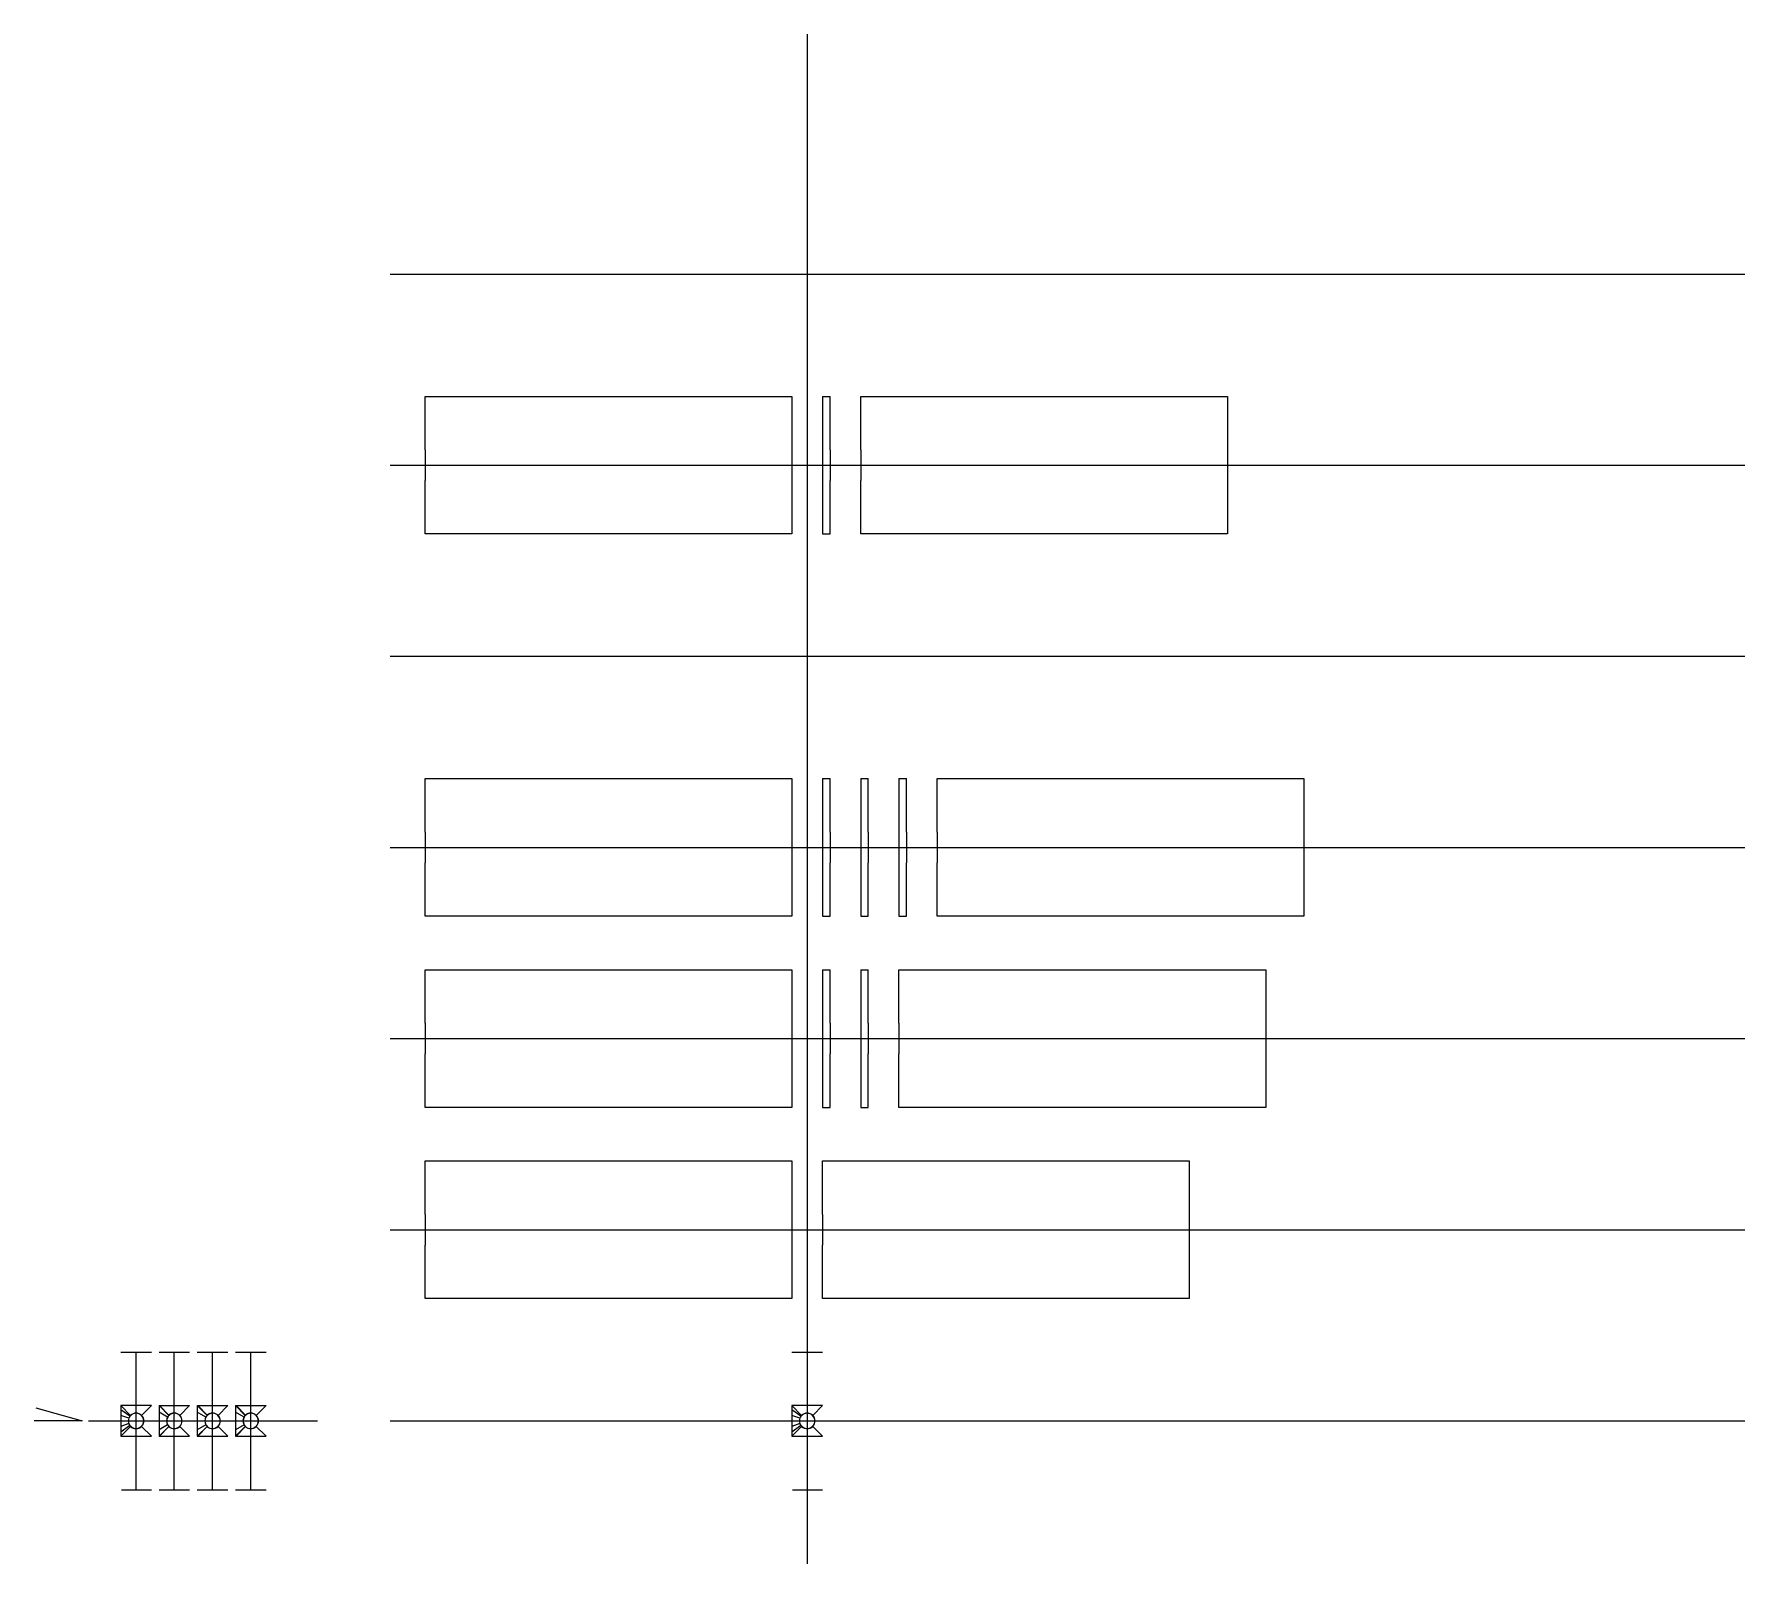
# Model space of a CAD drawing. Header units: inches. Extents: x -51 to 61, y -9 to 91.
import ezdxf

# ---------------------------------------------------------------- set-up
doc = ezdxf.new("R2010")
doc.units = ezdxf.units.IN
doc.header["$MEASUREMENT"] = 0
for name, color, linetype in [('auxiliary', 6, 'Continuous'), ("cyl don't need change", 4, 'Continuous'), ('cyl may vary', 1, 'Continuous'), ('domain', 5, 'Continuous'), ('locked', 7, 'Continuous'), ('ptc', 1, 'Continuous')]:
    doc.layers.add(name, color=color, linetype=linetype)

msp = doc.modelspace()

# ---------------------------------------------------------------- linework, layer by layer
at = {"layer": 'auxiliary'}
for p, q in [((-43.54, 0.36), (-43.54, 0.35)), ((0.36, 0.36), (0.35, 0.35)), ((-43.54, -0.35), (-43.54, -0.36)), ((0.35, -0.35), (0.36, -0.36))]:
    msp.add_line(p, q, dxfattribs=at)
msp.add_lwpolyline([(-50.45, 0.86), (-47.44, 0), (-50.57, 0)], dxfattribs=at)
at = {"layer": "cyl don't need change"}
for p, q in [((-44.9, 1), (-44.26, 0.36)), ((-42.9, 1), (-43.54, 0.36)), ((-42.4, 1), (-41.76, 0.36)), ((-40.4, 1), (-41.04, 0.36)), ((-41.04, 0.36), (-41.04, 0.35)), ((-39.9, 1), (-39.26, 0.36)), ((-37.9, 1), (-38.54, 0.36)), ((-38.54, 0.36), (-38.54, 0.35)), ((-37.4, 1), (-36.76, 0.36)), ((-35.4, 1), (-36.04, 0.36)), ((-36.04, 0.36), (-36.04, 0.35)), ((-1, 1), (-0.36, 0.36)), ((1, 1), (0.36, 0.36)), ((-44.26, -0.36), (-44.9, -1)), ((-43.54, -0.36), (-42.9, -1)), ((-41.76, -0.36), (-42.4, -1)), ((-41.04, -0.36), (-41.04, -0.35)), ((-41.04, -0.36), (-40.4, -1)), ((-39.26, -0.36), (-39.9, -1)), ((-38.54, -0.36), (-38.54, -0.35)), ((-38.54, -0.36), (-37.9, -1)), ((-36.76, -0.36), (-37.4, -1)), ((-36.04, -0.36), (-36.04, -0.35)), ((-36.04, -0.36), (-35.4, -1)), ((-0.36, -0.36), (-1, -1)), ((0.36, -0.36), (1, -1))]:
    msp.add_line(p, q, dxfattribs=at)
for centre, radius in [((-43.9, 0), 0.51), ((-43.9, 0), 0.5), ((-41.4, 0), 0.51), ((-41.4, 0), 0.5), ((-38.9, 0), 0.51), ((-38.9, 0), 0.5), ((-36.4, 0), 0.51), ((-36.4, 0), 0.5), ((0, 0), 0.5), ((0, 0), 0.51)]:
    msp.add_arc(centre, radius, 315, 45, dxfattribs=at)
at = {"layer": 'cyl may vary'}
for p, q in [((-44.9, 4.5), (-44.86, 4.5)), ((-44.86, 4.5), (-42.9, 4.5)), ((-42.4, 4.5), (-42.36, 4.5)), ((-42.36, 4.5), (-40.4, 4.5)), ((-39.9, 4.5), (-39.86, 4.5)), ((-39.86, 4.5), (-37.9, 4.5)), ((-37.4, 4.5), (-37.36, 4.5)), ((-37.36, 4.5), (-35.4, 4.5)), ((-1, 4.5), (-0.97, 4.5)), ((-0.97, 4.5), (1, 4.5)), ((-44.9, 1), (-44.9, 0.73)), ((-42.9, 1), (-44.9, 1)), ((-44.31, 0.3), (-44.9, 0.73)), ((-44.9, 0.73), (-44.9, 0.36)), ((-44.37, 0.17), (-44.9, 0.36)), ((-44.9, 0.36), (-44.9, -0.36)), ((-44.26, 0.36), (-44.25, 0.35)), ((-42.4, 1), (-42.36, 1)), ((-42.4, 1), (-42.4, 0.58)), ((-41.84, 0.25), (-42.4, 0.58)), ((-42.4, 0.58), (-42.4, -0.58)), ((-42.36, 1), (-41.75, 0.37)), ((-42.36, 1), (-40.4, 1)), ((-41.83, 0.25), (-41.84, 0.25)), ((-41.75, 0.37), (-41.74, 0.36)), ((-39.9, 1), (-39.86, 1)), ((-39.9, 1), (-39.9, 0.58)), ((-39.34, 0.25), (-39.9, 0.58)), ((-39.9, 0.58), (-39.9, -0.58)), ((-39.86, 1), (-39.25, 0.37)), ((-39.86, 1), (-37.9, 1)), ((-39.33, 0.25), (-39.34, 0.25)), ((-39.25, 0.37), (-39.24, 0.36)), ((-37.4, 1), (-37.36, 1)), ((-37.4, 1), (-37.4, 0.58)), ((-36.84, 0.25), (-37.4, 0.58)), ((-37.4, 0.58), (-37.4, -0.58)), ((-37.36, 1), (-36.75, 0.37)), ((-37.36, 1), (-35.4, 1)), ((-36.83, 0.25), (-36.84, 0.25)), ((-36.75, 0.37), (-36.74, 0.36)), ((-1, 1), (-1, 0.73)), ((1, 1), (-1, 1)), ((-0.41, 0.3), (-1, 0.73)), ((-1, 0.73), (-1, 0.36)), ((-0.48, 0.17), (-1, 0.36)), ((-1, 0.36), (-1, -0.36)), ((-0.36, 0.36), (-0.35, 0.35)), ((-44.37, -0.17), (-44.9, -0.36)), ((-44.31, -0.3), (-44.9, -0.73)), ((-44.9, -0.36), (-44.9, -0.73)), ((-44.9, -0.73), (-44.9, -1)), ((-44.9, -1), (-42.9, -1)), ((-44.25, -0.35), (-44.26, -0.36)), ((-41.84, -0.25), (-42.4, -0.58)), ((-42.4, -0.58), (-42.4, -1)), ((-42.4, -1), (-42.36, -1)), ((-42.36, -1), (-41.75, -0.37)), ((-42.36, -1), (-40.4, -1)), ((-41.84, -0.25), (-41.83, -0.25)), ((-41.74, -0.36), (-41.75, -0.37)), ((-39.34, -0.25), (-39.9, -0.58)), ((-39.9, -0.58), (-39.9, -1)), ((-39.9, -1), (-39.86, -1)), ((-39.86, -1), (-39.25, -0.37)), ((-39.86, -1), (-37.9, -1)), ((-39.34, -0.25), (-39.33, -0.25)), ((-39.24, -0.36), (-39.25, -0.37)), ((-36.84, -0.25), (-37.4, -0.58)), ((-37.4, -0.58), (-37.4, -1)), ((-37.4, -1), (-37.36, -1)), ((-37.36, -1), (-36.75, -0.37)), ((-37.36, -1), (-35.4, -1)), ((-36.84, -0.25), (-36.83, -0.25)), ((-36.74, -0.36), (-36.75, -0.37)), ((-0.48, -0.17), (-1, -0.36)), ((-0.41, -0.3), (-1, -0.73)), ((-1, -0.36), (-1, -0.73)), ((-1, -0.73), (-1, -1)), ((-1, -1), (1, -1)), ((-0.35, -0.35), (-0.36, -0.36)), ((-44.86, -4.5), (-42.9, -4.5)), ((-42.4, -4.5), (-42.36, -4.5)), ((-42.36, -4.5), (-40.4, -4.5)), ((-39.9, -4.5), (-39.86, -4.5)), ((-39.86, -4.5), (-37.9, -4.5)), ((-37.4, -4.5), (-37.36, -4.5)), ((-37.36, -4.5), (-35.4, -4.5)), ((-0.97, -4.5), (1, -4.5))]:
    msp.add_line(p, q, dxfattribs=at)
for points in [[(-44.31, 0.3), (-44.3, 0.29)], [(-0.41, 0.3), (-0.4, 0.29)], [(-44.31, -0.3), (-44.3, -0.29)], [(-0.41, -0.3), (-0.4, -0.29)]]:
    msp.add_lwpolyline(points, dxfattribs=at)
for centre, radius, start, end in [((-43.9, 0), 0.51, 160, 200), ((-43.9, 0), 0.5, 160, 200), ((-43.9, 0), 0.51, 144, 160), ((-43.9, 0), 0.51, 135, 144), ((-43.9, 0), 0.5, 135, 144), ((-43.9, 0), 0.51, 45, 135), ((-43.9, 0), 0.5, 45, 135), ((-41.4, 0), 0.51, 150, 210), ((-41.4, 0), 0.5, 150, 210), ((-41.4, 0), 0.51, 135, 150), ((-41.4, 0), 0.51, 134, 135), ((-41.4, 0), 0.51, 45, 134), ((-41.4, 0), 0.5, 45, 134), ((-38.9, 0), 0.51, 150, 210), ((-38.9, 0), 0.5, 150, 210), ((-38.9, 0), 0.51, 135, 150), ((-38.9, 0), 0.51, 134, 135), ((-38.9, 0), 0.51, 45, 134), ((-38.9, 0), 0.5, 45, 134), ((-36.4, 0), 0.51, 150, 210), ((-36.4, 0), 0.5, 150, 210), ((-36.4, 0), 0.51, 135, 150), ((-36.4, 0), 0.51, 134, 135), ((-36.4, 0), 0.51, 45, 134), ((-36.4, 0), 0.5, 45, 134), ((0, 0), 0.51, 160, 200), ((0, 0), 0.5, 160, 200), ((0, 0), 0.51, 144, 160), ((0, 0), 0.51, 135, 144), ((0, 0), 0.5, 135, 144), ((0, 0), 0.51, 45, 135), ((0, 0), 0.5, 45, 135), ((-43.9, 0), 0.51, 200, 216), ((-43.9, 0), 0.51, 216, 225), ((-43.9, 0), 0.5, 216, 225), ((-43.9, 0), 0.51, 225, 315), ((-43.9, 0), 0.5, 225, 315), ((-41.4, 0), 0.51, 210, 225), ((-41.4, 0), 0.51, 225, 226), ((-41.4, 0), 0.51, 226, 315), ((-41.4, 0), 0.5, 226, 315), ((-38.9, 0), 0.51, 210, 225), ((-38.9, 0), 0.51, 225, 226), ((-38.9, 0), 0.51, 226, 315), ((-38.9, 0), 0.5, 226, 315), ((-36.4, 0), 0.51, 210, 225), ((-36.4, 0), 0.51, 225, 226), ((-36.4, 0), 0.51, 226, 315), ((-36.4, 0), 0.5, 226, 315), ((0, 0), 0.51, 200, 216), ((0, 0), 0.51, 216, 225), ((0, 0), 0.5, 216, 225), ((0, 0), 0.51, 225, 315), ((0, 0), 0.5, 225, 315)]:
    msp.add_arc(centre, radius, start, end, dxfattribs=at)
at = {"layer": 'domain'}
for p, q in [((-25, 67), (-1, 67)), ((-25, 63.5), (-25, 67)), ((-1, 67), (-1, 63.5)), ((1, 67), (1, 63.5)), ((1, 67), (1.5, 67)), ((1.5, 63.5), (1.5, 67)), ((3.5, 67), (27.5, 67)), ((3.5, 63.5), (3.5, 67)), ((27.5, 67), (27.5, 63.5)), ((-25, 63.5), (-25, 61.5)), ((-1, 63.5), (-1, 61.5)), ((1, 63.5), (1, 61.5)), ((1.5, 63.5), (1.5, 61.5)), ((3.5, 63.5), (3.5, 61.5)), ((27.5, 63.5), (27.5, 61.5)), ((-25, 58), (-25, 61.5)), ((-1, 61.5), (-1, 58)), ((1, 61.5), (1, 58)), ((1.5, 58), (1.5, 61.5)), ((3.5, 58), (3.5, 61.5)), ((27.5, 61.5), (27.5, 58)), ((-1, 58), (-25, 58)), ((1, 58), (1.5, 58)), ((27.5, 58), (3.5, 58)), ((-25, 42), (-1, 42)), ((-25, 38.5), (-25, 42)), ((-1, 42), (-1, 38.5)), ((1, 42), (1, 38.5)), ((1, 42), (1.5, 42)), ((1.5, 38.5), (1.5, 42)), ((3.5, 42), (3.5, 38.5)), ((3.5, 42), (4, 42)), ((4, 38.5), (4, 42)), ((6, 42), (6, 38.5)), ((6, 42), (6.5, 42)), ((6.5, 38.5), (6.5, 42)), ((8.5, 42), (32.5, 42)), ((8.5, 38.5), (8.5, 42)), ((32.5, 42), (32.5, 38.5)), ((-25, 38.5), (-25, 36.5)), ((-1, 38.5), (-1, 36.5)), ((1, 38.5), (1, 36.5)), ((1.5, 38.5), (1.5, 36.5)), ((3.5, 38.5), (3.5, 36.5)), ((4, 38.5), (4, 36.5)), ((6, 38.5), (6, 36.5)), ((6.5, 38.5), (6.5, 36.5)), ((8.5, 38.5), (8.5, 36.5)), ((32.5, 38.5), (32.5, 36.5)), ((-25, 33), (-25, 36.5)), ((-1, 36.5), (-1, 33)), ((1, 36.5), (1, 33)), ((1.5, 33), (1.5, 36.5)), ((3.5, 36.5), (3.5, 33)), ((4, 33), (4, 36.5)), ((6, 36.5), (6, 33)), ((6.5, 33), (6.5, 36.5)), ((8.5, 33), (8.5, 36.5)), ((32.5, 36.5), (32.5, 33)), ((-1, 33), (-25, 33)), ((1, 33), (1.5, 33)), ((3.5, 33), (4, 33)), ((6, 33), (6.5, 33)), ((32.5, 33), (8.5, 33)), ((-25, 29.5), (-1, 29.5)), ((-25, 26), (-25, 29.5)), ((-1, 29.5), (-1, 26)), ((1, 29.5), (1, 26)), ((1, 29.5), (1.5, 29.5)), ((1.5, 26), (1.5, 29.5)), ((3.5, 29.5), (3.5, 26)), ((3.5, 29.5), (4, 29.5)), ((4, 26), (4, 29.5)), ((6, 29.5), (30, 29.5)), ((6, 26), (6, 29.5)), ((30, 29.5), (30, 26)), ((-25, 26), (-25, 24)), ((-1, 26), (-1, 24)), ((1, 26), (1, 24)), ((1.5, 26), (1.5, 24)), ((3.5, 26), (3.5, 24)), ((4, 26), (4, 24)), ((6, 26), (6, 24)), ((30, 26), (30, 24)), ((-25, 20.5), (-25, 24)), ((-1, 24), (-1, 20.5)), ((1, 24), (1, 20.5)), ((1.5, 20.5), (1.5, 24)), ((3.5, 24), (3.5, 20.5)), ((4, 20.5), (4, 24)), ((6, 20.5), (6, 24)), ((30, 24), (30, 20.5)), ((-1, 20.5), (-25, 20.5)), ((1, 20.5), (1.5, 20.5)), ((3.5, 20.5), (4, 20.5)), ((30, 20.5), (6, 20.5)), ((-25, 17), (-1, 17)), ((-25, 13.5), (-25, 17)), ((-1, 17), (-1, 13.5)), ((1, 17), (25, 17)), ((1, 13.5), (1, 17)), ((25, 17), (25, 13.5)), ((-25, 13.5), (-25, 11.5)), ((-1, 13.5), (-1, 11.5)), ((1, 13.5), (1, 11.5)), ((25, 13.5), (25, 11.5)), ((-25, 8), (-25, 11.5)), ((-1, 11.5), (-1, 8)), ((1, 8), (1, 11.5)), ((25, 11.5), (25, 8)), ((-1, 8), (-25, 8)), ((25, 8), (1, 8))]:
    msp.add_line(p, q, dxfattribs=at)
at = {"layer": 'locked'}
for p, q in [((0, 90.68), (0, -9.34)), ((-27.28, 75), (61.34, 75)), ((-27.28, 62.5), (61.34, 62.5)), ((-27.28, 50), (61.34, 50)), ((-27.28, 37.5), (61.34, 37.5)), ((-27.28, 25), (61.34, 25)), ((-27.28, 12.5), (61.34, 12.5)), ((-43.9, -4.5), (-43.9, 4.5)), ((-41.4, -4.5), (-41.4, 4.5)), ((-38.9, -4.5), (-38.9, 4.5)), ((-36.4, -4.5), (-36.4, 4.5)), ((-47.01, 0), (-32.04, 0)), ((-27.28, 0), (61.34, 0))]:
    msp.add_line(p, q, dxfattribs=at)
at = {"layer": 'ptc'}
for points in [[(-44.37, 0.17), (-44.37, 0.17)], [(-0.47, 0.17), (-0.48, 0.17)], [(-44.37, -0.17), (-44.37, -0.17)], [(-0.47, -0.17), (-0.48, -0.17)]]:
    msp.add_lwpolyline(points, dxfattribs=at)

doc.saveas('drawing.dxf')
